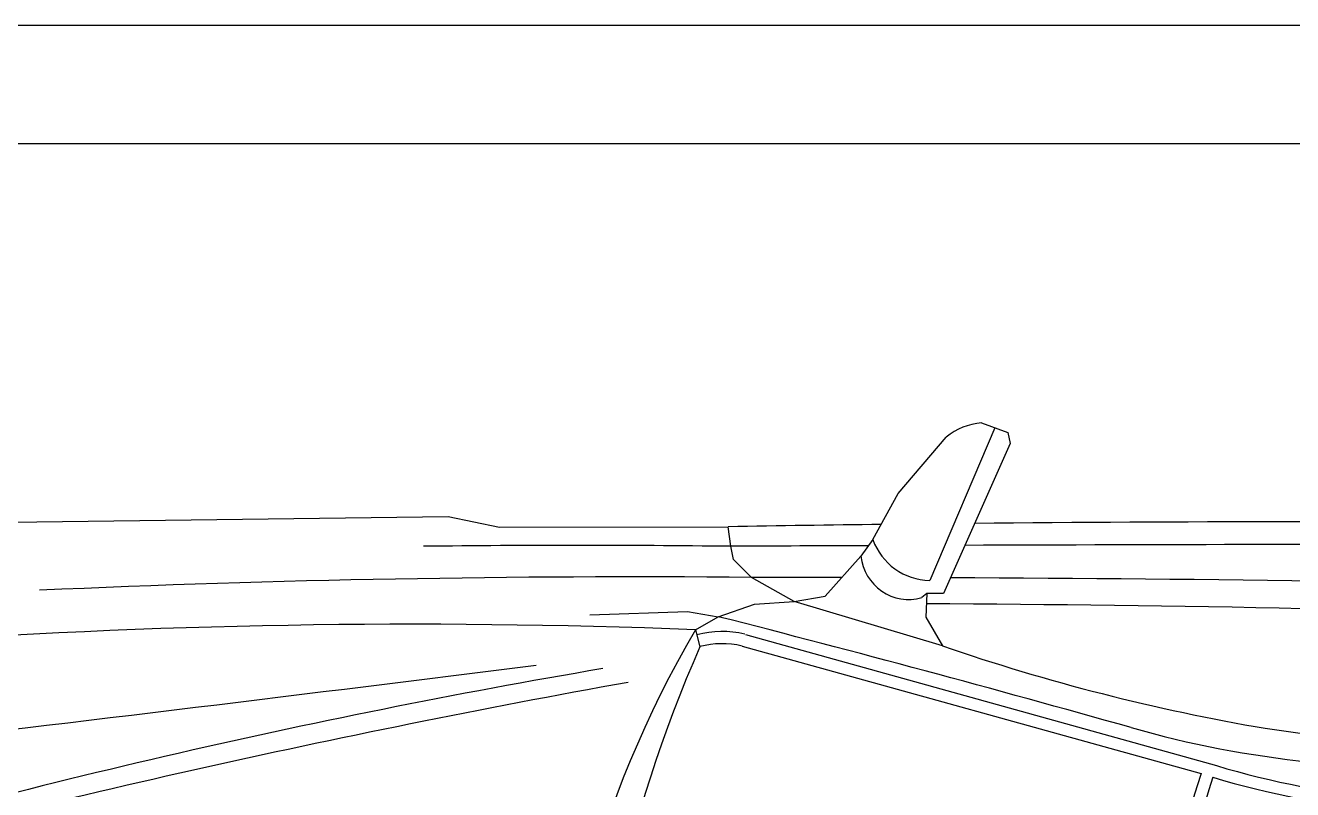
# Model space of a CAD drawing. Header units: inches. Extents: x 591 to 20043, y -1483 to 2716.
# Drawn here: x 1566.2 to 1630.6, y -654.6 to -615.7 of the extents above; entities that cross this region are included whole.
import ezdxf

# ---------------------------------------------------------------- set-up
doc = ezdxf.new("R2010")
doc.units = ezdxf.units.IN
doc.header["$MEASUREMENT"] = 0
doc.layers.add('SS - Footings_(3)', color=3, linetype='Continuous')
doc.layers.add('SS - Foundation_Wall_(2)', color=2, linetype='Continuous')

# ---------------------------------------------------------------- blocks, each defined once
blk = doc.blocks.new('A$C4DF566E4')
for p, q in [((1.8194, 1.97), (1.7355, 1.7727)), ((1.8025, 1.9762), (1.8363, 1.9637)), ((1.8363, 1.9637), (1.8395, 1.9497)), ((1.6949, 1.8849), (1.7568, 1.9577)), ((1.8395, 1.9497), (1.7534, 1.7558)), ((1.6622, 1.8255), (1.6949, 1.8849)), ((0.5499, 1.8482), (1.1141, 1.8552)), ((1.1141, 1.8552), (1.1805, 1.8416)), ((1.1805, 1.8416), (1.4755, 1.8422)), ((1.4788, 1.8169), (1.4755, 1.8422)), ((1.4825, 1.7999), (1.4788, 1.8169)), ((1.6622, 1.8255), (1.6468, 1.804)), ((1.5054, 1.7767), (1.4825, 1.7999)), ((1.6004, 1.7527), (1.6468, 1.804)), ((1.5604, 1.7454), (1.5054, 1.7767)), ((1.5604, 1.7454), (1.6004, 1.7527)), ((1.7316, 1.7558), (1.7252, 1.7507)), ((1.7316, 1.7558), (1.7305, 1.7253)), ((1.7534, 1.7558), (1.7316, 1.7558)), ((1.4626, 1.726), (1.5095, 1.7421)), ((1.5095, 1.7421), (1.5604, 1.7454)), ((1.7519, 1.6884), (1.5604, 1.7454)), ((1.2969, 1.7286), (1.4228, 1.7325)), ((1.4228, 1.7325), (1.4626, 1.726)), ((1.4332, 1.7092), (1.4626, 1.726)), ((1.7305, 1.7253), (1.7519, 1.6884)), ((1.4332, 1.7092), (1.439, 1.6872)), ((1.4976, 1.7032), (2.1057, 1.5337)), ((1.4933, 1.688), (2.0858, 1.5236))]:
    blk.add_line(p, q)
for centre, radius, start, end in [((1.8082, 1.8967), 0.0797, 94.0908, 130.1355), ((2.2091, -40.5463), 42.3948, 89.47898, 90.56152), ((2.2091, -40.5463), 42.3948, 90.72454, 90.99144), ((1.2806, -16.1264), 17.9444, 89.36693, 90.63307), ((2.5271, -216.221), 218.0404, 90.228742, 90.275453), ((1.7376, 1.8529), 0.0803, 199.9694, 268.4989), ((2.5271, -216.221), 218.0404, 89.994827, 90.196041), ((1.7084, 1.8103), 0.062, 185.8703, 285.6847), ((1.3582, -15.4075), 17.1849, 89.50929, 92.57286), ((1.5135, -52.3647), 54.1415, 89.88523, 90.00862), ((1.5135, -52.3647), 54.1415, 88.67108, 89.73664), ((1.6091, -26.6683), 28.4111, 87.79423, 89.75395), ((-3.8932, -19.2556), 21.6544, 74.2203, 75.68031), ((1.0697, -7.7297), 9.4459, 87.79491, 94.1745), ((2.671, 0.9881), 1.4325, 149.7754, 180), ((1.4677, 1.5803), 0.1265, 76.62, 105.016), ((3.0304, 0.9881), 1.7382, 156.2823, 180), ((1.4677, 1.5803), 0.1108, 76.62, 105.016), ((2.6132, 4.19), 2.6458, 251.0009, 260.3271), ((2.9293, -7.8565), 9.6516, 99.63699, 106.48827), ((-10.837, 97.291), 96.3856, 276.663893, 277.19055), ((3.704, -11.4775), 13.3288, 100.18744, 105.11154), ((2.3639, 2.8758), 1.3445, 254.0933, 264.1238), ((2.6744, 4.9786), 3.4341, 261.5311, 271.2768), ((3.7239, 0.9881), 1.7235, 161.897, 180), ((2.4117, 2.5437), 1.0554, 253.1403, 265.3541), ((3.7239, 0.9881), 1.7073, 161.897, 180), ((2.4117, 2.5437), 1.0711, 253.1403, 265.3541)]:
    blk.add_arc(centre, radius, start, end)

msp = doc.modelspace()

# ---------------------------------------------------------------- linework, layer by layer
at = {"layer": 'SS - Footings_(3)'}
msp.add_lwpolyline([(1742.01815, -621.73476), (1742.01815, -841.73476), (1530.01815, -841.73476), (1530.01815, -621.73476)], close=True, dxfattribs=at)
at = {"layer": 'SS - Foundation_Wall_(2)'}
msp.add_lwpolyline([(1748.01815, -615.73476), (1748.01815, -847.73476), (1524.01815, -847.73476), (1524.01815, -615.73476)], close=True, dxfattribs=at)

# ---------------------------------------------------------------- block references
at = {"xscale": 39.3700787401575, "yscale": 39.3700787401575, "zscale": 39.3700787401575}
msp.add_blockref('A$C4DF566E4', (1543.79807, -713.75428), dxfattribs=at)

doc.saveas('drawing.dxf')
